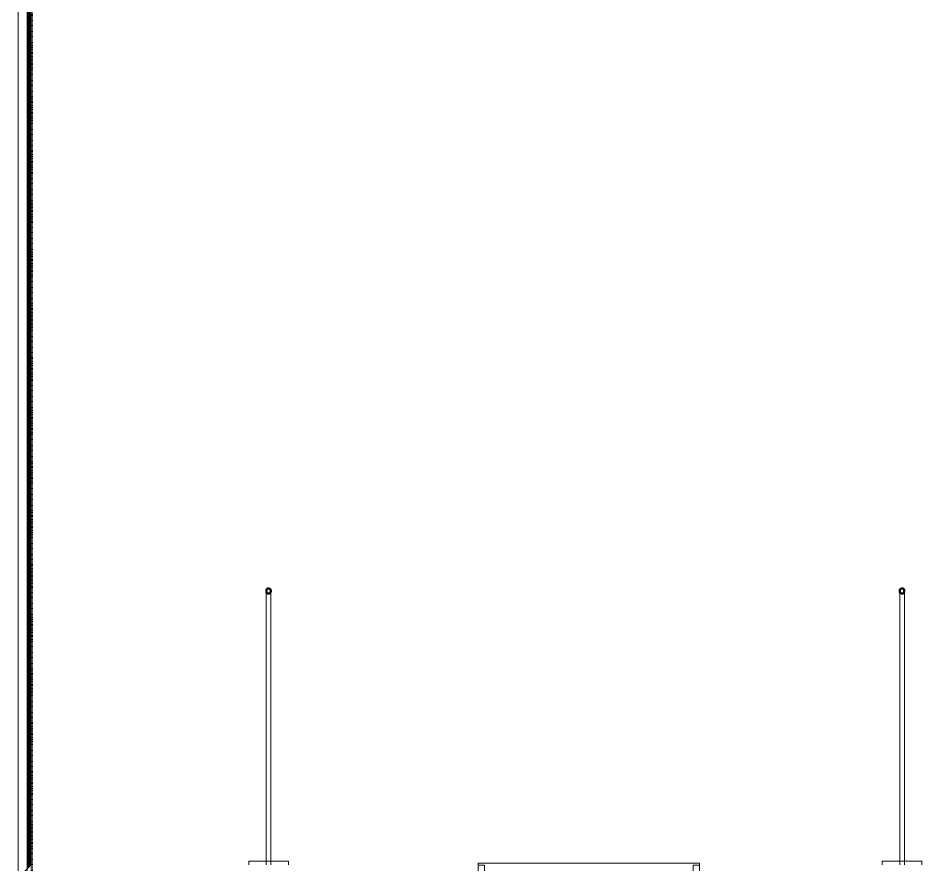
# Model space of a CAD drawing. Header units: inches. Extents: x -4218 to -1830, y 9767 to 12426.
# Drawn here: x -3403.2 to -3255.5, y 10851.8 to 10990 of the extents above; entities that cross this region are included whole.
import ezdxf

# ---------------------------------------------------------------- set-up
doc = ezdxf.new("R2010")
doc.units = ezdxf.units.IN
doc.header["$MEASUREMENT"] = 0
doc.linetypes.add('Dash 1_16_', pattern=[0.125, 0.0625, -0.0625])
for name, color, linetype, lineweight in [('A-DOOR-5', 31, 'Continuous', 9), ('A-DOOR-6', 31, 'Continuous', 20), ('A-DOOR-FRAM', 31, 'Continuous', 9), ('A-DOOR-FRAM-4', 31, 'Continuous', 20), ('A-DOOR-GLAZ', 31, 'Continuous', 9), ('A-WALL', 113, 'Continuous', 13), ('A-WALL-7', 113, 'Continuous', 9), ('A-WALL-8', 113, 'Continuous', 50), ('C-PROP-LINE-1', 91, 'Dash 1_16_', 50)]:
    doc.layers.add(name, color=color, linetype=linetype, lineweight=lineweight)

# ---------------------------------------------------------------- blocks, each defined once
blk = doc.blocks.new('Basic Wall _ EXT - FIBER CEMENT - LARGE - ___-2505165-BACKGROUND - RCP - 2ND FLOOR')
at = {"layer": 'A-WALL-7'}
for p, q in [((-3401.67, 11107.18), (-3403.17, 11107.18)), ((-3403.17, 11107.18), (-3403.17, 11106.61)), ((-3403.17, 11106.99), (-3403.17, 11107.18)), ((-3403.17, 11106.61), (-3403.17, 11106.99)), ((-3403.14, 11107.18), (-3401.67, 11107.18)), ((-3403.14, 11106.99), (-3403.14, 11107.18)), ((-3403.14, 11106.61), (-3403.14, 11107.18)), ((-3403.14, 11106.61), (-3403.14, 11106.99)), ((-3401.64, 11107.18), (-3401.42, 11107.18)), ((-3401.42, 11107.18), (-3401.13, 11107.18)), ((-3401.13, 11107.18), (-3401.42, 11107.18)), ((-3401.13, 11107.18), (-3401.13, 11106.61)), ((-3401.13, 11106.61), (-3401.13, 11107.18)), ((-3401.1, 11106.61), (-3401.1, 11107.18)), ((-3401.1, 11106.61), (-3401.1, 11107.18)), ((-3403.17, 11068.59), (-3403.17, 10849.64)), ((-3403.17, 10849.64), (-3403.17, 11068.59)), ((-3403.14, 10851.39), (-3403.14, 11068.59)), ((-3403.14, 10849.67), (-3403.14, 11068.59)), ((-3401.13, 11068.59), (-3401.13, 10851.68)), ((-3401.13, 10851.68), (-3401.13, 11068.59)), ((-3401.1, 10851.71), (-3401.1, 11068.59)), ((-3401.1, 10851.71), (-3401.1, 11068.59)), ((-3403.17, 10849.64), (-3401.67, 10851.14)), ((-3403.14, 10849.67), (-3403.14, 10851.36)), ((-3401.67, 10851.14), (-3403.14, 10849.67)), ((-3401.64, 10851.18), (-3401.42, 10851.39)), ((-3401.42, 10851.39), (-3401.64, 10851.18)), ((-3401.42, 10851.39), (-3401.13, 10851.68)), ((-3401.13, 10851.68), (-3401.42, 10851.39))]:
    blk.add_line(p, q, dxfattribs=at)
blk = doc.blocks.new('Door-Inswing-Andersen-400_Series-Single - 3_ 0-1_8_ x custom height - 2ND FLOOR-2896085-BACKGROUND - RCP - 2ND FLOOR')
at = {"layer": 'A-DOOR-5'}
blk.add_line((16.87, -0.66), (16.87, -34.41), dxfattribs=at)
blk.add_arc((16.87, -0.66), 33.75, 180, 270, dxfattribs=at)
at = {"layer": 'A-DOOR-6'}
for p, q in [((-16.26, 0.42), (-16.87, 0.41)), ((-16.87, 0.41), (-16.87, -0.66)), ((-16.26, 1.06), (-16.26, 0.42)), ((-16.26, 1.06), (-12.44, 1.06)), ((-13.19, 0.66), (-12.44, 0.66)), ((-13.19, -0.66), (-13.19, 0.66)), ((-12.44, 0.75), (-12.47, 1.06)), ((12.44, 1.06), (-12.44, 1.06)), ((-12.44, 0.66), (-12.44, 0.75)), ((16.26, 1.06), (12.44, 1.06)), ((12.44, 0.75), (12.47, 1.06)), ((12.44, 0.66), (12.44, 0.75)), ((13.19, 0.66), (12.44, 0.66)), ((13.19, -0.66), (13.19, 0.66)), ((16.26, 1.06), (16.26, 0.42)), ((16.26, 0.42), (16.87, 0.41)), ((16.87, 0.41), (16.87, -0.66)), ((-16.87, -0.66), (-12.44, -0.66)), ((-12.44, -0.09), (-13.19, -0.09)), ((-13.19, -0.59), (-12.67, -0.59)), ((-13.19, -0.66), (-13.19, -0.59)), ((-12.67, -0.59), (-12.47, -0.34)), ((-12.47, -0.34), (-12.44, -0.16)), ((-12.44, -0.16), (-12.44, -0.09)), ((12.44, -0.66), (-12.44, -0.66)), ((12.44, -0.09), (13.19, -0.09)), ((12.44, -0.16), (12.44, -0.09)), ((12.47, -0.34), (12.44, -0.16)), ((16.87, -0.66), (12.44, -0.66)), ((12.67, -0.59), (12.47, -0.34)), ((13.19, -0.59), (12.67, -0.59)), ((13.19, -0.66), (13.19, -0.59))]:
    blk.add_line(p, q, dxfattribs=at)
at = {"layer": 'A-DOOR-FRAM'}
for p, q in [((-17.31, -1.13), (-17.94, -1.13)), ((-17.94, -1.13), (-17.94, -4.44)), ((-17.31, -4.44), (-17.31, -1.13)), ((17.94, -1.13), (17.31, -1.13)), ((17.31, -1.13), (17.31, -4.44)), ((17.94, -4.44), (17.94, -1.13)), ((-17.94, -4.44), (-17.31, -4.44)), ((17.31, -4.44), (17.94, -4.44))]:
    blk.add_line(p, q, dxfattribs=at)
at = {"layer": 'A-DOOR-FRAM-4'}
for p, q in [((18.06, 5.09), (-18.06, 5.09)), ((-18.06, 5.09), (-18.06, -1.13)), ((-18.06, 4.75), (-18.06, -1.13)), ((-18.06, 4.75), (-17.03, 4.75)), ((-17.03, 3.63), (-17.03, 4.75)), ((17.03, 3.63), (17.03, 4.75)), ((18.06, 4.75), (17.03, 4.75)), ((18.06, -1.13), (18.06, 5.09)), ((18.06, 4.75), (18.06, -1.13)), ((-19.69, 3.44), (-18.06, 3.44)), ((-16.69, 3.39), (-17.03, 3.63)), ((-16.69, 2.39), (-16.69, 3.39)), ((16.69, 3.39), (17.03, 3.63)), ((16.69, 2.39), (16.69, 3.39)), ((19.69, 3.44), (18.06, 3.44)), ((-16, 2.23), (-16.69, 2.39)), ((-16, 1.09), (-16, 2.23)), ((16, 2.23), (16.69, 2.39)), ((16, 1.09), (16, 2.23)), ((-17.03, 0.66), (-16.45, 0.66)), ((-17.03, -1.13), (-17.03, 0.66)), ((-16.45, 0.66), (-16.45, 1.09)), ((-16.45, 1.09), (-16, 1.09)), ((16.45, 1.09), (16, 1.09)), ((16.45, 0.66), (16.45, 1.09)), ((17.03, 0.66), (16.45, 0.66)), ((17.03, -1.13), (17.03, 0.66)), ((-17.69, -1.13), (-18.06, -1.13)), ((-18.06, -1.13), (18.06, -1.13)), ((-18.06, -1.13), (-17.03, -1.13)), ((18.06, -1.13), (17.03, -1.13))]:
    blk.add_line(p, q, dxfattribs=at)
at = {"layer": 'A-DOOR-GLAZ'}
for p, q in [((-12.44, 0.5), (-13.19, 0.5)), ((-13.19, 0.06), (-12.44, 0.06)), ((-12.98, 0.5), (-12.98, 0.06)), ((12.44, 0.66), (-12.44, 0.66)), ((12.44, 0.5), (-12.44, 0.5)), ((12.44, 0.06), (-12.44, 0.06)), ((12.44, 0.5), (13.19, 0.5)), ((13.19, 0.06), (12.44, 0.06)), ((12.98, 0.5), (12.98, 0.06)), ((12.44, -0.09), (-12.44, -0.09))]:
    blk.add_line(p, q, dxfattribs=at)
blk = doc.blocks.new('Walls 32 - Walls 1-2568450-BACKGROUND - RCP - 2ND FLOOR')
at = {"layer": 'A-WALL-7'}
for p, q in [((-3259.13, 10852.38), (-3259.13, 10896.49)), ((-3258.38, 10896.49), (-3258.38, 10852.38)), ((-3262.01, 10851.76), (-3262.01, 10852.38)), ((-3255.51, 10852.38), (-3262.01, 10852.38)), ((-3262.01, 10852.38), (-3259.14, 10852.38)), ((-3259.13, 10851.76), (-3259.13, 10852.38)), ((-3259.08, 10852.38), (-3259.03, 10852.38)), ((-3259.02, 10852.38), (-3258.95, 10852.38)), ((-3258.94, 10852.38), (-3258.86, 10852.38)), ((-3258.85, 10852.38), (-3258.76, 10852.38)), ((-3258.76, 10852.38), (-3258.66, 10852.38)), ((-3258.66, 10852.38), (-3258.57, 10852.38)), ((-3258.57, 10852.38), (-3258.49, 10852.38)), ((-3258.49, 10852.38), (-3258.43, 10852.38)), ((-3258.38, 10852.38), (-3258.38, 10851.76)), ((-3258.38, 10852.38), (-3255.51, 10852.38)), ((-3255.51, 10852.38), (-3255.51, 10851.76))]:
    blk.add_line(p, q, dxfattribs=at)
at = {"layer": 'A-WALL-8', "flags": 128}
for points in [[(-3259.13, 10896.49), (-3259.12, 10896.59), (-3259.09, 10896.69), (-3259.04, 10896.78), (-3258.97, 10896.85), (-3258.89, 10896.9), (-3258.8, 10896.92), (-3258.71, 10896.92), (-3258.62, 10896.9), (-3258.54, 10896.85), (-3258.48, 10896.78), (-3258.42, 10896.69), (-3258.39, 10896.59), (-3258.38, 10896.49)], [(-3258.38, 10896.49), (-3258.39, 10896.39), (-3258.42, 10896.29), (-3258.48, 10896.2), (-3258.54, 10896.14), (-3258.62, 10896.09), (-3258.71, 10896.06), (-3258.8, 10896.06), (-3258.89, 10896.09), (-3258.97, 10896.14), (-3259.04, 10896.2), (-3259.09, 10896.29), (-3259.12, 10896.39), (-3259.13, 10896.49)]]:
    blk.add_lwpolyline(points, dxfattribs=at)
blk = doc.blocks.new('Walls 33 - Walls 1-2568469-BACKGROUND - RCP - 2ND FLOOR')
at = {"layer": 'A-WALL-7'}
for p, q in [((-3362.63, 10852.38), (-3362.63, 10896.49)), ((-3361.88, 10896.49), (-3361.88, 10852.38)), ((-3365.5, 10851.76), (-3365.5, 10852.38)), ((-3359, 10852.38), (-3365.5, 10852.38)), ((-3365.5, 10852.38), (-3362.63, 10852.38)), ((-3362.63, 10851.76), (-3362.63, 10852.38)), ((-3362.58, 10852.38), (-3362.52, 10852.38)), ((-3362.52, 10852.38), (-3362.44, 10852.38)), ((-3362.44, 10852.38), (-3362.35, 10852.38)), ((-3362.35, 10852.38), (-3362.25, 10852.38)), ((-3362.25, 10852.38), (-3362.15, 10852.38)), ((-3362.15, 10852.38), (-3362.06, 10852.38)), ((-3362.06, 10852.38), (-3361.98, 10852.38)), ((-3361.98, 10852.38), (-3361.92, 10852.38)), ((-3361.88, 10852.38), (-3361.88, 10851.76)), ((-3361.87, 10852.38), (-3359, 10852.38)), ((-3359, 10852.38), (-3359, 10851.76))]:
    blk.add_line(p, q, dxfattribs=at)
at = {"layer": 'A-WALL-8', "flags": 128}
for points in [[(-3362.63, 10896.49), (-3362.61, 10896.59), (-3362.58, 10896.69), (-3362.53, 10896.78), (-3362.46, 10896.85), (-3362.38, 10896.9), (-3362.3, 10896.92), (-3362.21, 10896.92), (-3362.12, 10896.9), (-3362.04, 10896.85), (-3361.97, 10896.78), (-3361.92, 10896.69), (-3361.89, 10896.59), (-3361.88, 10896.49)], [(-3361.88, 10896.49), (-3361.89, 10896.39), (-3361.92, 10896.29), (-3361.97, 10896.2), (-3362.04, 10896.14), (-3362.12, 10896.09), (-3362.21, 10896.06), (-3362.3, 10896.06), (-3362.38, 10896.09), (-3362.46, 10896.14), (-3362.53, 10896.2), (-3362.58, 10896.29), (-3362.61, 10896.39), (-3362.63, 10896.49)]]:
    blk.add_lwpolyline(points, dxfattribs=at)
blk = doc.blocks.new('Family - ___-2835860-BACKGROUND - RCP - 2ND FLOOR')
at = {"layer": 'C-PROP-LINE-1'}
blk.add_line((-3401.42, 11247.39), (-3401.42, 10851.39), dxfattribs=at)
blk = doc.blocks.new('Family - ___-2835903-BACKGROUND - RCP - 2ND FLOOR')
at = {"layer": 'C-PROP-LINE-1'}
blk.add_line((-3400.92, 11276.29), (-3400.92, 10822.49), dxfattribs=at)
blk = doc.blocks.new('Family - ___-2835932-BACKGROUND - RCP - 2ND FLOOR')
at = {"layer": 'C-PROP-LINE-1'}
blk.add_line((-3401.42, 11247.39), (-3401.42, 10851.39), dxfattribs=at)

msp = doc.modelspace()

# ---------------------------------------------------------------- linework, layer by layer
at = {"layer": 'A-WALL'}
for p, q in [((-3403.17, 11068.59), (-3403.17, 10842.51)), ((-3401.67, 11068.59), (-3401.67, 10842.51))]:
    msp.add_line(p, q, dxfattribs=at)
at = {"layer": 'A-WALL-7'}
msp.add_line((-3403.14, 11068.59), (-3403.14, 10849.67), dxfattribs=at)
at = {"layer": 'A-WALL-8'}
msp.add_line((-3401.42, 11068.59), (-3401.42, 10851.39), dxfattribs=at)

# ---------------------------------------------------------------- block references
at = {"layer": 'A-DOOR-5'}
msp.add_blockref('Door-Inswing-Andersen-400_Series-Single - 3_ 0-1_8_ x custom height - 2ND FLOOR-2896085-BACKGROUND - RCP - 2ND FLOOR', (-3309.92, 10846.95), dxfattribs=at)
at = {"layer": 'A-WALL-7'}
for name in ['Basic Wall _ EXT - FIBER CEMENT - LARGE - ___-2505165-BACKGROUND - RCP - 2ND FLOOR', 'Walls 33 - Walls 1-2568469-BACKGROUND - RCP - 2ND FLOOR', 'Walls 32 - Walls 1-2568450-BACKGROUND - RCP - 2ND FLOOR']:
    msp.add_blockref(name, (0, 0), dxfattribs=at)
at = {"layer": 'C-PROP-LINE-1'}
for name in ['Family - ___-2835860-BACKGROUND - RCP - 2ND FLOOR', 'Family - ___-2835932-BACKGROUND - RCP - 2ND FLOOR', 'Family - ___-2835903-BACKGROUND - RCP - 2ND FLOOR']:
    msp.add_blockref(name, (0, 0), dxfattribs=at)

doc.saveas('drawing.dxf')
